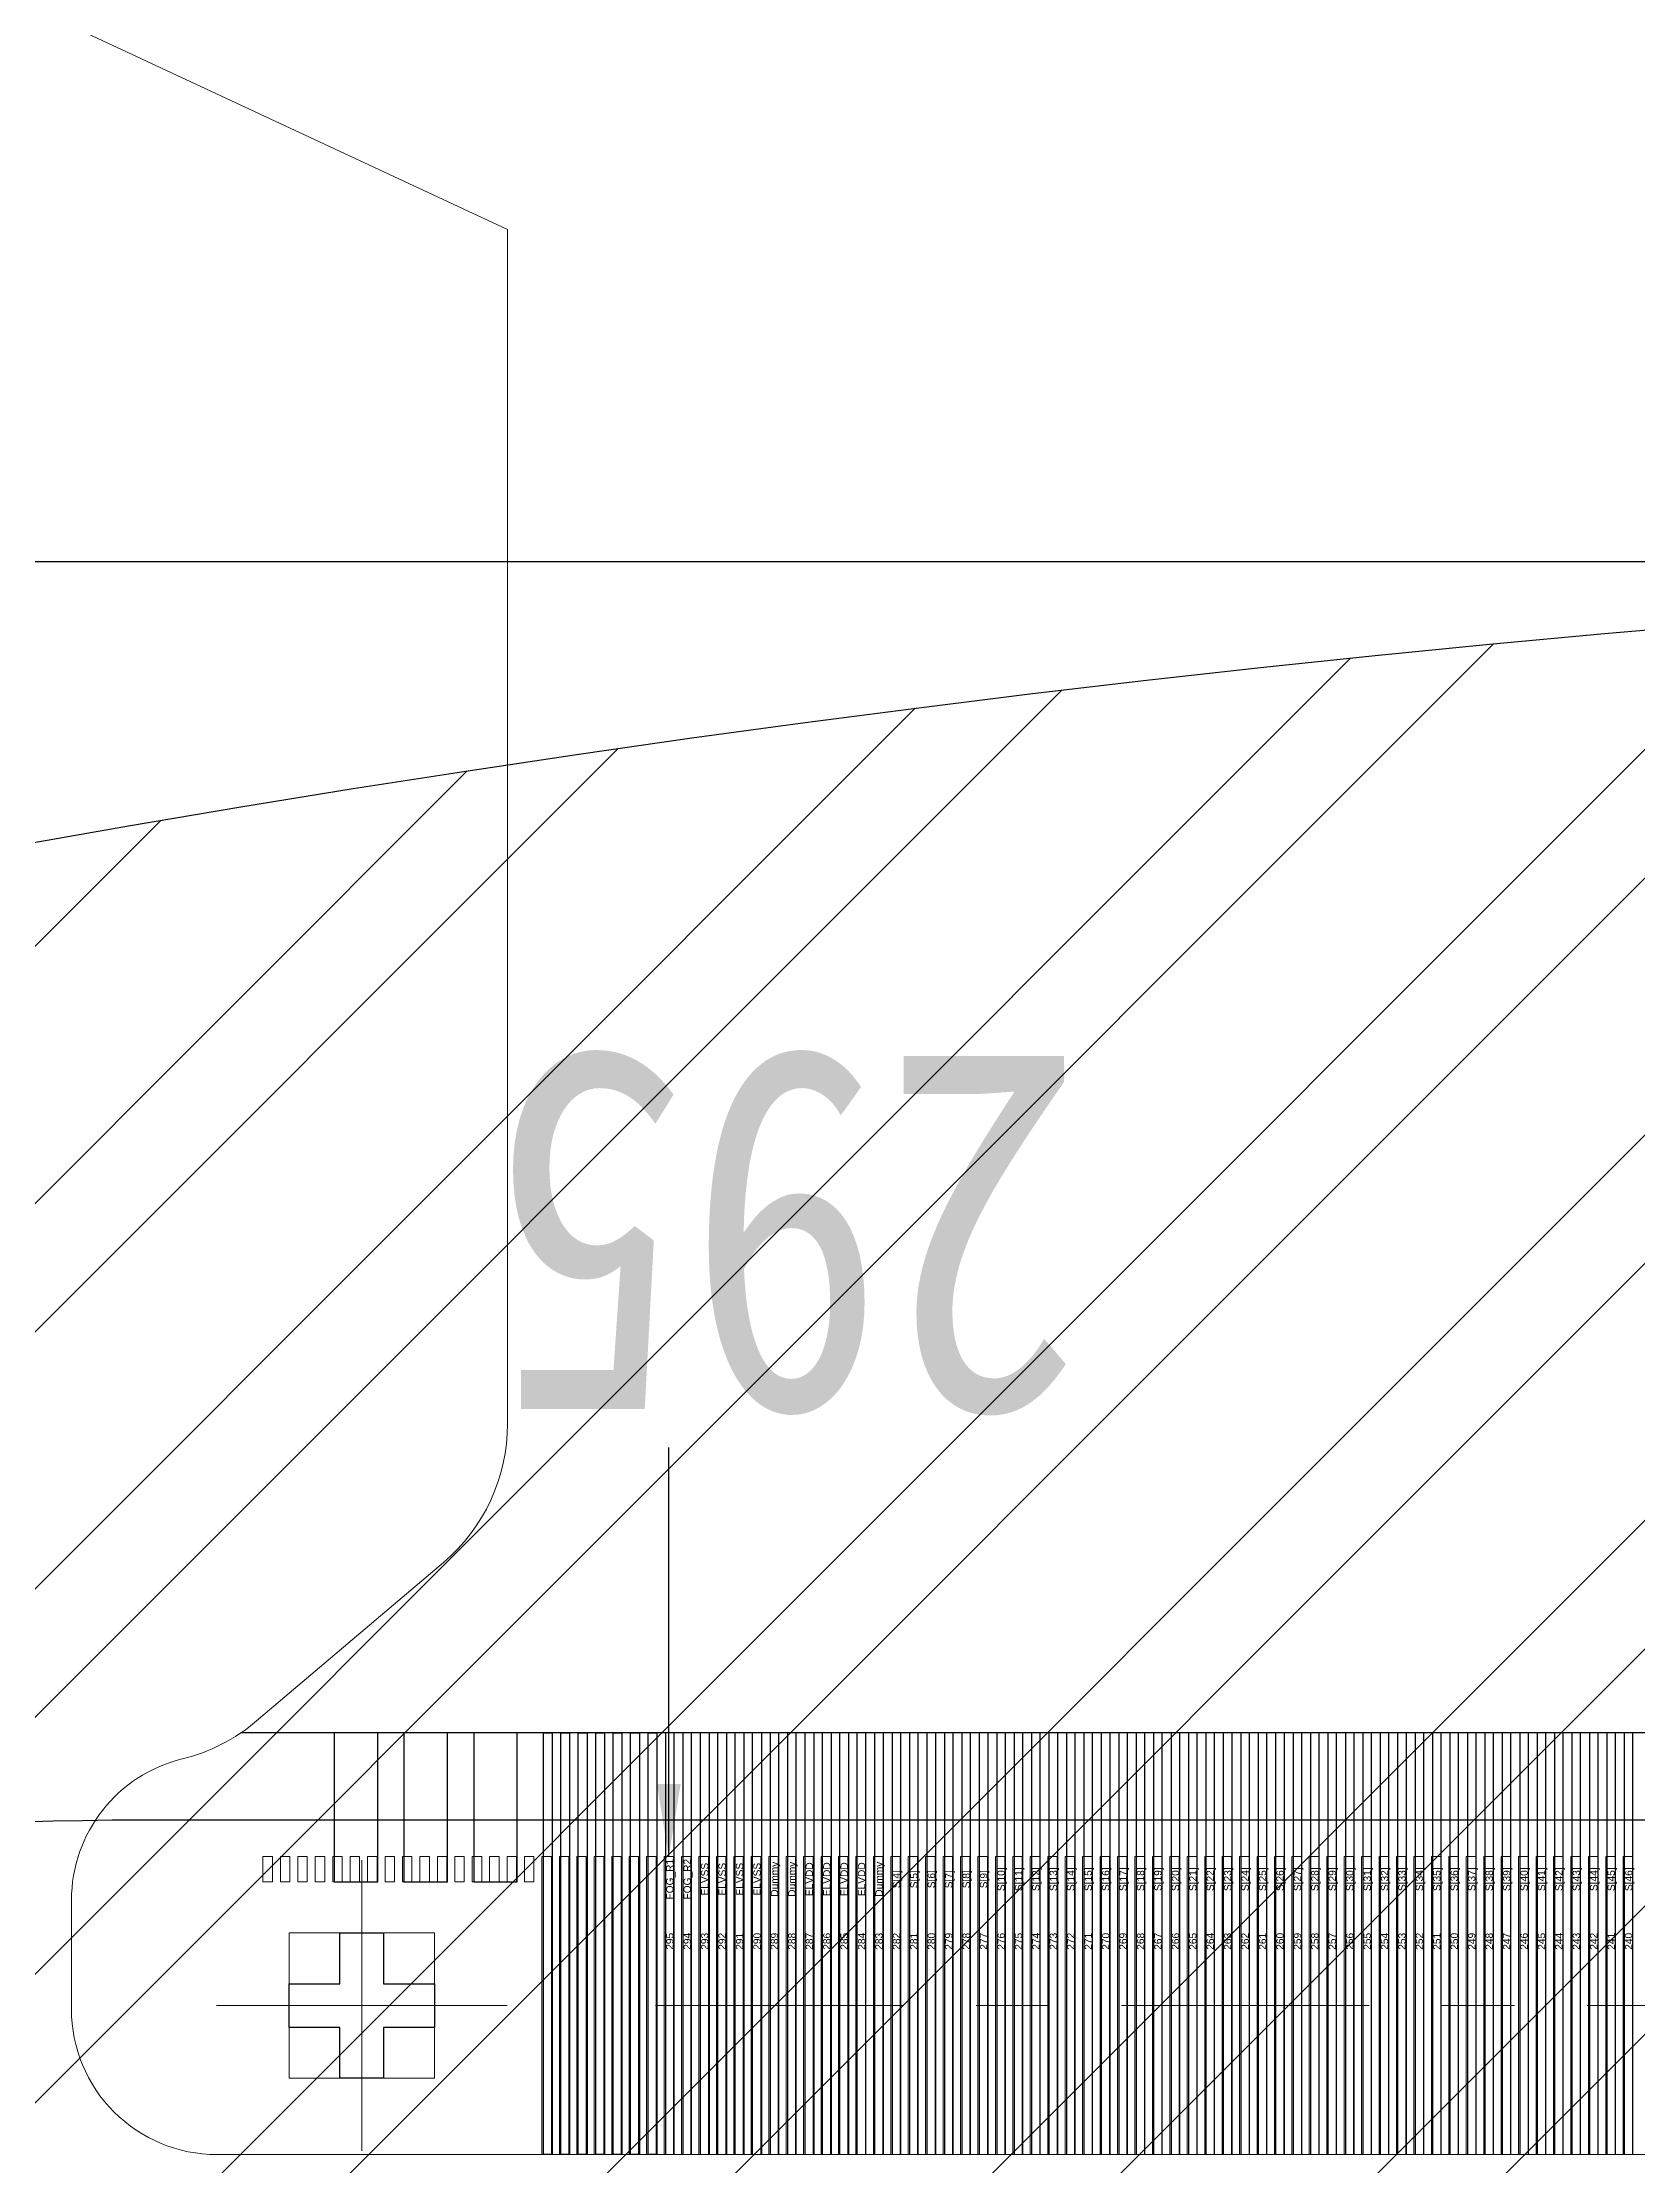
# Model space of a CAD drawing. Header units: inches. Extents: x 265 to 1423, y -753 to -394.
# Drawn here: x 1137.111 to 1139.306, y -606.996 to -604.076 of the extents above; entities that cross this region are included whole.
import ezdxf
from ezdxf.enums import TextEntityAlignment as Align

# ---------------------------------------------------------------- set-up
doc = ezdxf.new("R2010")
doc.units = ezdxf.units.IN
doc.header["$LTSCALE"] = 0.909449
doc.header["$MEASUREMENT"] = 0
doc.header["$PDMODE"] = 3
doc.header["$PDSIZE"] = 0.3125
doc.linetypes.add('CENTER', pattern=[0.6, 0.375, -0.075, 0.075, -0.075])
doc.layers.get('0').update_dxf_attribs({"linetype": 'CONTINUOUS'})
doc.layers.get('Defpoints').update_dxf_attribs({"linetype": 'CONTINUOUS'})
for name, color, linetype in [('01 Copper', 3, 'CONTINUOUS'), ('06 Cutline', 4, 'CONTINUOUS'), ('09 Center_line', 1, 'CONTINUOUS'), ('13 OL no.', 190, 'CONTINUOUS'), ('14 OL name', 220, 'CONTINUOUS'), ('COVER LENS', 6, 'CONTINUOUS'), ('DIM（标注）', 3, 'CONTINUOUS')]:
    doc.layers.add(name, color=color, linetype=linetype)
doc.layers.add('中心线', color=1, linetype='CENTER', lineweight=0)
doc.styles.add('CCN-1', font='SimSun.ttf', dxfattribs={"width": 0.85})
doc.styles.add('MBC_Arial_Font', font='arial.ttf')
doc.styles.get("Standard").update_dxf_attribs({"font": 'txt', "width": 0.8})
doc.styles.add('宋体', font='SimSun.ttf', dxfattribs={"width": 0.8})
doc.dimstyles.new('DIM-CCN', dxfattribs={"dimscale": 0.9, "dimtxt": 1.7, "dimasz": 1.8, "dimexe": 1.5, "dimexo": 0.5, "dimgap": 0.3, "dimtad": 1, "dimzin": 0, "dimdsep": 46, "dimtxsty": 'CCN-1', "dimblk": 'OPEN30', "dimcen": 0.05, "dimclrd": 256, "dimclre": 256, "dimclrt": 256, "dimadec": 0, "dimazin": 0, "dimtfac": 1, "dimtofl": 0, "dimtmove": 0, "dimatfit": 3, "dimldrblk": 'OPEN30', "dimfxl": 1, "dimtolj": 1, "dimtzin": 0, "dimlwd": -1, "dimlwe": -1, "dimarcsym": 0})
doc.dimstyles.new('ISO-25', dxfattribs={"dimtxt": 2.5, "dimasz": 2.5, "dimexe": 1.25, "dimexo": 0.625, "dimtad": 1, "dimtxsty": 'Standard', "dimcen": 2.5, "dimadec": 0, "dimazin": 0, "dimtfac": 1, "dimtmove": 0, "dimatfit": 3, "dimfxl": 1, "dimarcsym": 0})

# ---------------------------------------------------------------- blocks, each defined once
blk = doc.blocks.new('GVO3310')
at = {"color": 1}
blk.add_line((3755.7397, -505.9047), (3747.5082, -505.9047), dxfattribs=at)
at = {"layer": '01 Copper'}
for points in [[(3747.6967, -506.1097), (3747.6967, -505.9047), (3747.6367, -505.9047), (3747.6367, -506.1097)], [(3747.7927, -506.1097), (3747.7927, -505.9047), (3747.7327, -505.9047), (3747.7327, -506.1097)], [(3747.8886, -506.1097), (3747.8886, -505.9047), (3747.8287, -505.9047), (3747.8287, -506.1097)], [(3747.9246, -505.9047), (3747.9366, -505.9047), (3747.9366, -506.4847), (3747.9246, -506.4847)], [(3747.9486, -505.9047), (3747.9606, -505.9047), (3747.9606, -506.4847), (3747.9486, -506.4847)], [(3747.9726, -505.9047), (3747.9846, -505.9047), (3747.9846, -506.4847), (3747.9726, -506.4847)], [(3747.9966, -505.9047), (3748.0086, -505.9047), (3748.0086, -506.4847), (3747.9966, -506.4847)], [(3748.0206, -505.9047), (3748.0326, -505.9047), (3748.0326, -506.4847), (3748.0206, -506.4847)], [(3748.0446, -505.9047), (3748.0566, -505.9047), (3748.0566, -506.4847), (3748.0446, -506.4847)], [(3748.0686, -505.9047), (3748.0806, -505.9047), (3748.0806, -506.4847), (3748.0686, -506.4847)], [(3747.6446, -506.1797), (3747.7046, -506.1797), (3747.7046, -506.2497), (3747.7746, -506.2497), (3747.7746, -506.3097), (3747.7046, -506.3097), (3747.7046, -506.3797), (3747.6446, -506.3797), (3747.6446, -506.3097), (3747.5746, -506.3097), (3747.5746, -506.2497), (3747.6446, -506.2497)]]:
    blk.add_lwpolyline(points, close=True, dxfattribs=at)
for points in [[(3748.0925, -505.9047), (3748.0925, -506.4847)], [(3748.1045, -506.4847), (3748.1045, -505.9047)], [(3748.1165, -505.9047), (3748.1165, -506.4847)], [(3748.1285, -506.4847), (3748.1285, -505.9047)], [(3748.1405, -505.9047), (3748.1405, -506.4847)], [(3748.1525, -505.9047), (3748.1525, -506.4847)], [(3748.1645, -506.4847), (3748.1645, -505.9047)], [(3748.1765, -505.9047), (3748.1765, -506.4847)], [(3748.1885, -506.4847), (3748.1885, -505.9047)], [(3748.2005, -505.9047), (3748.2005, -506.4847)], [(3748.2125, -506.4847), (3748.2125, -505.9047)], [(3748.2245, -505.9047), (3748.2245, -506.4847)], [(3748.2365, -505.9047), (3748.2365, -506.4847)], [(3748.2485, -506.4847), (3748.2485, -505.9047)], [(3748.2605, -505.9047), (3748.2605, -506.4847)], [(3748.2725, -506.4847), (3748.2725, -505.9047)], [(3748.2845, -505.9047), (3748.2845, -506.4847)], [(3748.2965, -505.9047), (3748.2965, -506.4847)], [(3748.3085, -506.4847), (3748.3085, -505.9047)], [(3748.3205, -505.9047), (3748.3205, -506.4847)], [(3748.3324, -506.4847), (3748.3324, -505.9047)], [(3748.3444, -505.9047), (3748.3444, -506.4847)], [(3748.3564, -506.4847), (3748.3564, -505.9047)], [(3748.3684, -506.4847), (3748.3684, -505.9047)], [(3748.3804, -505.9047), (3748.3804, -506.4847)], [(3748.3924, -506.4847), (3748.3924, -505.9047)], [(3748.4044, -505.9047), (3748.4044, -506.4847)], [(3748.4164, -506.4847), (3748.4164, -505.9047)], [(3748.4284, -505.9047), (3748.4284, -506.4847)], [(3748.4404, -506.4847), (3748.4404, -505.9047)], [(3748.4524, -505.9047), (3748.4524, -506.4847)], [(3748.4644, -506.4847), (3748.4644, -505.9047)], [(3748.4764, -505.9047), (3748.4764, -506.4847)], [(3748.4884, -506.4847), (3748.4884, -505.9047)], [(3748.5004, -505.9047), (3748.5004, -506.4847)], [(3748.5124, -506.4847), (3748.5124, -505.9047)], [(3748.5244, -505.9047), (3748.5244, -506.4847)], [(3748.5364, -506.4847), (3748.5364, -505.9047)], [(3748.5484, -505.9047), (3748.5484, -506.4847)], [(3748.5604, -506.4847), (3748.5604, -505.9047)], [(3748.5724, -505.9047), (3748.5724, -506.4847)], [(3748.5844, -506.4847), (3748.5844, -505.9047)], [(3748.5963, -505.9047), (3748.5963, -506.4847)], [(3748.6083, -506.4847), (3748.6083, -505.9047)], [(3748.6203, -505.9047), (3748.6203, -506.4847)], [(3748.6323, -506.4847), (3748.6323, -505.9047)], [(3748.6443, -505.9047), (3748.6443, -506.4847)], [(3748.6563, -506.4847), (3748.6563, -505.9047)], [(3748.6683, -505.9047), (3748.6683, -506.4847)], [(3748.6803, -506.4847), (3748.6803, -505.9047)], [(3748.6923, -505.9047), (3748.6923, -506.4847)], [(3748.7043, -506.4847), (3748.7043, -505.9047)], [(3748.7163, -505.9047), (3748.7163, -506.4847)], [(3748.7283, -506.4847), (3748.7283, -505.9047)], [(3748.7403, -505.9047), (3748.7403, -506.4847)], [(3748.7523, -506.4847), (3748.7523, -505.9047)], [(3748.7643, -505.9047), (3748.7643, -506.4847)], [(3748.7763, -506.4847), (3748.7763, -505.9047)], [(3748.7883, -505.9047), (3748.7883, -506.4847)], [(3748.8003, -506.4847), (3748.8003, -505.9047)], [(3748.8123, -505.9047), (3748.8123, -506.4847)], [(3748.8243, -506.4847), (3748.8243, -505.9047)], [(3748.8362, -505.9047), (3748.8362, -506.4847)], [(3748.8482, -506.4847), (3748.8482, -505.9047)], [(3748.8602, -505.9047), (3748.8602, -506.4847)], [(3748.8722, -506.4847), (3748.8722, -505.9047)], [(3748.8842, -505.9047), (3748.8842, -506.4847)], [(3748.8962, -506.4847), (3748.8962, -505.9047)], [(3748.9082, -505.9047), (3748.9082, -506.4847)], [(3748.9202, -506.4847), (3748.9202, -505.9047)], [(3748.9322, -505.9047), (3748.9322, -506.4847)], [(3748.9442, -506.4847), (3748.9442, -505.9047)], [(3748.9562, -505.9047), (3748.9562, -506.4847)], [(3748.9682, -506.4847), (3748.9682, -505.9047)], [(3748.9802, -505.9047), (3748.9802, -506.4847)], [(3748.9922, -506.4847), (3748.9922, -505.9047)], [(3749.0042, -505.9047), (3749.0042, -506.4847)], [(3749.0162, -506.4847), (3749.0162, -505.9047)], [(3749.0282, -505.9047), (3749.0282, -506.4847)], [(3749.0402, -506.4847), (3749.0402, -505.9047)], [(3749.0522, -505.9047), (3749.0522, -506.4847)], [(3749.0642, -506.4847), (3749.0642, -505.9047)], [(3749.0762, -505.9047), (3749.0762, -506.4847)], [(3749.0882, -506.4847), (3749.0882, -505.9047)], [(3749.1001, -505.9047), (3749.1001, -506.4847)], [(3749.1121, -506.4847), (3749.1121, -505.9047)], [(3749.1241, -505.9047), (3749.1241, -506.4847)], [(3749.1361, -506.4847), (3749.1361, -505.9047)], [(3749.1481, -505.9047), (3749.1481, -506.4847)], [(3749.1601, -506.4847), (3749.1601, -505.9047)], [(3749.1721, -505.9047), (3749.1721, -506.4847)], [(3749.1841, -506.4847), (3749.1841, -505.9047)], [(3749.1961, -505.9047), (3749.1961, -506.4847)], [(3749.2081, -506.4847), (3749.2081, -505.9047)], [(3749.2201, -505.9047), (3749.2201, -506.4847)], [(3749.2321, -506.4847), (3749.2321, -505.9047)], [(3749.2441, -505.9047), (3749.2441, -506.4847)], [(3749.2561, -506.4847), (3749.2561, -505.9047)], [(3749.2681, -505.9047), (3749.2681, -506.4847)], [(3749.2801, -506.4847), (3749.2801, -505.9047)], [(3749.2921, -505.9047), (3749.2921, -506.4847)], [(3749.3041, -506.4847), (3749.3041, -505.9047)], [(3749.3161, -505.9047), (3749.3161, -506.4847)], [(3749.3281, -506.4847), (3749.3281, -505.9047)], [(3749.34, -505.9047), (3749.34, -506.4847)], [(3749.352, -506.4847), (3749.352, -505.9047)], [(3749.364, -505.9047), (3749.364, -506.4847)], [(3749.376, -506.4847), (3749.376, -505.9047)], [(3749.388, -505.9047), (3749.388, -506.4847)], [(3749.4, -506.4847), (3749.4, -505.9047)], [(3749.412, -505.9047), (3749.412, -506.4847)], [(3749.424, -506.4847), (3749.424, -505.9047)]]:
    blk.add_lwpolyline(points, dxfattribs=at)
at = {"layer": '06 Cutline', "lineweight": 0}
blk.add_lwpolyline([(3757.7364, -502.7353), (3755.3751, -503.8364), (3755.3751, -505.492, 0.226485), (3755.468, -505.6864), (3755.7212, -505.8911, 0.112553), (3755.821, -505.94, -0.347906), (3755.9751, -506.1347), (3755.9751, -506.2847, -0.414214), (3755.7751, -506.4847), (3747.4751, -506.4847, -0.414214), (3747.2751, -506.2847), (3747.2751, -506.1347, -0.345535), (3747.4276, -505.9404, 0.116429), (3747.5299, -505.8882), (3747.7869, -505.6702, 0.220246), (3747.8751, -505.4795), (3747.8751, -503.8364), (3745.5138, -502.7353, -0.291473)], format="xyb", dxfattribs=at)
at = {"layer": '09 Center_line', "linetype": 'Continuous', "lineweight": 0, "ltscale": 0.1}
for p, q in [((3747.6746, -506.4174), (3747.6746, -506.142)), ((3747.5529, -506.2797), (3747.7964, -506.2797))]:
    blk.add_line(p, q, dxfattribs=at)
at = {"layer": '13 OL no.', "style": 'MBC_Arial_Font'}
for s, p in [('295', (3748.0985, -506.1913)), ('294', (3748.1225, -506.1913)), ('293', (3748.1465, -506.1913)), ('292', (3748.1705, -506.1913)), ('291', (3748.1945, -506.1913)), ('290', (3748.2185, -506.1913)), ('289', (3748.2425, -506.1913)), ('288', (3748.2665, -506.1913)), ('287', (3748.2905, -506.1913)), ('286', (3748.3145, -506.1913)), ('285', (3748.3384, -506.1913)), ('284', (3748.3624, -506.1913)), ('283', (3748.3864, -506.1913)), ('282', (3748.4104, -506.1913)), ('281', (3748.4344, -506.1913)), ('280', (3748.4584, -506.1913)), ('279', (3748.4824, -506.1913)), ('278', (3748.5064, -506.1913)), ('277', (3748.5304, -506.1913)), ('276', (3748.5544, -506.1913)), ('275', (3748.5784, -506.1913)), ('274', (3748.6023, -506.1913)), ('273', (3748.6263, -506.1913)), ('272', (3748.6503, -506.1913)), ('271', (3748.6743, -506.1913)), ('270', (3748.6983, -506.1913)), ('269', (3748.7223, -506.1913)), ('268', (3748.7463, -506.1913)), ('267', (3748.7703, -506.1913)), ('266', (3748.7943, -506.1913)), ('265', (3748.8183, -506.1913)), ('264', (3748.8422, -506.1913)), ('263', (3748.8662, -506.1913)), ('262', (3748.8902, -506.1913)), ('261', (3748.9142, -506.1913)), ('260', (3748.9382, -506.1913)), ('259', (3748.9622, -506.1913)), ('258', (3748.9862, -506.1913)), ('257', (3749.0102, -506.1913)), ('256', (3749.0342, -506.1913)), ('255', (3749.0582, -506.1913)), ('254', (3749.0822, -506.1913)), ('253', (3749.1061, -506.1913)), ('252', (3749.1301, -506.1913)), ('251', (3749.1541, -506.1913)), ('250', (3749.1781, -506.1913)), ('249', (3749.2021, -506.1913)), ('248', (3749.2261, -506.1913)), ('247', (3749.2501, -506.1913)), ('246', (3749.2741, -506.1913)), ('245', (3749.2981, -506.1913)), ('244', (3749.3221, -506.1913)), ('243', (3749.346, -506.1913)), ('242', (3749.37, -506.1913)), ('241', (3749.394, -506.1913)), ('240', (3749.418, -506.1913))]:
    blk.add_text(s, height=0.01, rotation=90, dxfattribs=at).set_placement(p, align=Align.MIDDLE_CENTER)
at = {"layer": '14 OL name', "style": 'MBC_Arial_Font'}
for s, p in [('FOG_R1', (3748.0985, -506.1059)), ('FOG_R2', (3748.1225, -506.1059)), ('ELVSS', (3748.1465, -506.1059)), ('ELVSS', (3748.1705, -506.1059)), ('ELVSS', (3748.1945, -506.1059)), ('ELVSS', (3748.2185, -506.1059)), ('Dummy', (3748.2425, -506.1059)), ('Dummy', (3748.2665, -506.1059)), ('ELVDD', (3748.2905, -506.1059)), ('ELVDD', (3748.3145, -506.1059)), ('ELVDD', (3748.3384, -506.1059)), ('ELVDD', (3748.3624, -506.1059)), ('Dummy', (3748.3864, -506.1059)), ('S[4]', (3748.4104, -506.1059)), ('S[5]', (3748.4344, -506.1059)), ('S[6]', (3748.4584, -506.1059)), ('S[7]', (3748.4824, -506.1059)), ('S[8]', (3748.5064, -506.1059)), ('S[9]', (3748.5304, -506.1059)), ('S[10]', (3748.5544, -506.1059)), ('S[11]', (3748.5784, -506.1059)), ('S[12]', (3748.6023, -506.1059)), ('S[13]', (3748.6263, -506.1059)), ('S[14]', (3748.6503, -506.1059)), ('S[15]', (3748.6743, -506.1059)), ('S[16]', (3748.6983, -506.1059)), ('S[17]', (3748.7223, -506.1059)), ('S[18]', (3748.7463, -506.1059)), ('S[19]', (3748.7703, -506.1059)), ('S[20]', (3748.7943, -506.1059)), ('S[21]', (3748.8183, -506.1059)), ('S[22]', (3748.8422, -506.1059)), ('S[23]', (3748.8662, -506.1059)), ('S[24]', (3748.8902, -506.1059)), ('S[25]', (3748.9142, -506.1059)), ('S[26]', (3748.9382, -506.1059)), ('S[27]', (3748.9622, -506.1059)), ('S[28]', (3748.9862, -506.1059)), ('S[29]', (3749.0102, -506.1059)), ('S[30]', (3749.0342, -506.1059)), ('S[31]', (3749.0582, -506.1059)), ('S[32]', (3749.0822, -506.1059)), ('S[33]', (3749.1061, -506.1059)), ('S[34]', (3749.1301, -506.1059)), ('S[35]', (3749.1541, -506.1059)), ('S[36]', (3749.1781, -506.1059)), ('S[37]', (3749.2021, -506.1059)), ('S[38]', (3749.2261, -506.1059)), ('S[39]', (3749.2501, -506.1059)), ('S[40]', (3749.2741, -506.1059)), ('S[41]', (3749.2981, -506.1059)), ('S[42]', (3749.3221, -506.1059)), ('S[43]', (3749.346, -506.1059)), ('S[44]', (3749.37, -506.1059)), ('S[45]', (3749.394, -506.1059)), ('S[46]', (3749.418, -506.1059))]:
    blk.add_text(s, height=0.01, rotation=90, dxfattribs=at).set_placement(p, align=Align.MIDDLE_CENTER)
blk = doc.blocks.new('*D173')
at = {"layer": 'Defpoints', "color": 0, "transparency": 16777216}
for p in [(1100.2641, -545.5947), (1158.2684, -545.5947), (1137.2478, -606.5214)]:
    blk.add_point(p, dxfattribs=at)
at = {"layer": 'DIM（标注）', "transparency": 16777216}
for p, q in [((1157.8184, -545.5947), (1099.3641, -545.5947)), ((1100.2641, -604.2714), (1100.2641, -547.8447)), ((1136.7978, -606.5214), (1099.3641, -606.5214))]:
    blk.add_line(p, q, dxfattribs=at)
for points in [[(1099.8891, -547.8447), (1100.6391, -547.8447), (1100.2641, -545.5947)], [(1099.8891, -604.2714), (1100.6391, -604.2714), (1100.2641, -606.5214)]]:
    blk.add_solid(points, dxfattribs=at)
at = {"layer": 'DIM（标注）', "transparency": 16777216, "insert": (1098.7811, -576.0581), "char_height": 2.25, "attachment_point": 5, "rotation": 90, "style": '宋体'}
blk.add_mtext('\\A1;60.93%%P0.5', dxfattribs=at)
blk = doc.blocks.new('_Open30')
at = {"color": 0, "linetype": 'ByBlock', "lineweight": -2}
for p, q in [((-1, 0.2679), (0, 0)), ((0, 0), (-1, -0.2679)), ((0, 0), (-1, 0))]:
    blk.add_line(p, q, dxfattribs=at)
blk = doc.blocks.new('*D188')
at = {"layer": 'Defpoints', "color": 0, "transparency": 16777216}
for p in [(1141.5011, -604.7901), (1100.2641, -654.7901), (1141.5011, -654.7901)]:
    blk.add_point(p, dxfattribs=at)
at = {"layer": 'DIM（标注）', "transparency": 16777216}
for p, q in [((1141.0511, -604.7901), (1099.3641, -604.7901)), ((1100.2641, -607.0401), (1100.2641, -652.5401)), ((1141.0511, -654.7901), (1099.3641, -654.7901))]:
    blk.add_line(p, q, dxfattribs=at)
for points in [[(1099.8891, -607.0401), (1100.6391, -607.0401), (1100.2641, -604.7901)], [(1099.8891, -652.5401), (1100.6391, -652.5401), (1100.2641, -654.7901)]]:
    blk.add_solid(points, dxfattribs=at)
at = {"layer": 'DIM（标注）', "transparency": 16777216, "insert": (1098.7811, -629.7901), "char_height": 2.25, "attachment_point": 5, "rotation": 90, "style": '宋体'}
blk.add_mtext('\\A1;50.00±0.05', dxfattribs=at)

msp = doc.modelspace()

# ---------------------------------------------------------------- hatches: boundary and pattern name
at = {"true_color": 0x000000}
h = msp.add_hatch(dxfattribs=at)
h.set_pattern_fill('ANSI32', color=18)
h.set_pattern_definition([(45, (115.72092, 0), (-0.26516504, 0.26516504), []), (45, (115.8977, 0), (-0.26516504, 0.26516504), [])])
h.paths.add_polyline_path([(1116.5011, -629.7901, 1), (1166.5011, -629.7901, 1)])
h.paths.add_polyline_path([(1163.5811, -629.7901, -1), (1119.4211, -629.7901, -1)], flags=16)

# ---------------------------------------------------------------- linework, layer by layer
at = {"color": 3}
msp.add_lwpolyline([(1150.5678, -650.8894, 0.618371), (1152.921, -609.8661), (1148.2407, -607.1835, 0.130855), (1145.7543, -606.5214), (1141.5011, -606.5214), (1137.2478, -606.5214, 0.130855), (1134.7614, -607.1835), (1130.0811, -609.8661, 0.618371), (1132.4344, -650.8894), (1136.0956, -652.4627, 0.101815), (1138.0697, -652.8688), (1144.9325, -652.8688, 0.101815), (1146.9065, -652.4627)], format="xyb", close=True, dxfattribs=at)
at = {"color": 3, "lineweight": 0}
for points in [[(1137.4146, -606.6064), (1137.4276, -606.6064), (1137.4276, -606.5714), (1137.4146, -606.5714)], [(1137.4386, -606.6064), (1137.4516, -606.6064), (1137.4516, -606.5714), (1137.4386, -606.5714)], [(1137.4626, -606.6064), (1137.4756, -606.6064), (1137.4756, -606.5714), (1137.4626, -606.5714)], [(1137.4866, -606.6064), (1137.4996, -606.6064), (1137.4996, -606.5714), (1137.4866, -606.5714)], [(1137.5106, -606.6064), (1137.5236, -606.6064), (1137.5236, -606.5714), (1137.5106, -606.5714)], [(1137.5346, -606.6064), (1137.5476, -606.6064), (1137.5476, -606.5714), (1137.5346, -606.5714)], [(1137.5586, -606.6064), (1137.5716, -606.6064), (1137.5716, -606.5714), (1137.5586, -606.5714)], [(1137.5826, -606.6064), (1137.5956, -606.6064), (1137.5956, -606.5714), (1137.5826, -606.5714)], [(1137.6066, -606.6064), (1137.6196, -606.6064), (1137.6196, -606.5714), (1137.6066, -606.5714)], [(1137.6306, -606.6064), (1137.6436, -606.6064), (1137.6436, -606.5714), (1137.6306, -606.5714)], [(1137.6546, -606.6064), (1137.6676, -606.6064), (1137.6676, -606.5714), (1137.6546, -606.5714)], [(1137.6786, -606.6064), (1137.6916, -606.6064), (1137.6916, -606.5714), (1137.6786, -606.5714)], [(1137.7026, -606.6064), (1137.7156, -606.6064), (1137.7156, -606.5714), (1137.7026, -606.5714)], [(1137.7266, -606.6064), (1137.7396, -606.6064), (1137.7396, -606.5714), (1137.7266, -606.5714)], [(1137.7506, -606.6064), (1137.7636, -606.6064), (1137.7636, -606.5714), (1137.7506, -606.5714)], [(1137.7746, -606.6064), (1137.7876, -606.6064), (1137.7876, -606.5714), (1137.7746, -606.5714)], [(1137.7986, -606.9814), (1137.8116, -606.9814), (1137.8116, -606.5714), (1137.7986, -606.5714)], [(1137.8226, -606.9814), (1137.8356, -606.9814), (1137.8356, -606.5714), (1137.8226, -606.5714)], [(1137.8466, -606.9814), (1137.8596, -606.9814), (1137.8596, -606.5714), (1137.8466, -606.5714)], [(1137.8706, -606.9814), (1137.8836, -606.9814), (1137.8836, -606.5714), (1137.8706, -606.5714)], [(1137.8946, -606.9814), (1137.9076, -606.9814), (1137.9076, -606.5714), (1137.8946, -606.5714)], [(1137.9186, -606.9814), (1137.9316, -606.9814), (1137.9316, -606.5714), (1137.9186, -606.5714)], [(1137.9426, -606.9814), (1137.9556, -606.9814), (1137.9556, -606.5714), (1137.9426, -606.5714)]]:
    msp.add_lwpolyline(points, close=True, dxfattribs=at)
at = {"lineweight": 0}
for points in [[(1137.9796, -606.9814), (1137.9666, -606.9814), (1137.9666, -606.5714), (1137.9796, -606.5714)], [(1138.0036, -606.9814), (1137.9906, -606.9814), (1137.9906, -606.5714), (1138.0036, -606.5714)], [(1138.0276, -606.9814), (1138.0146, -606.9814), (1138.0146, -606.5714), (1138.0276, -606.5714)], [(1138.0516, -606.9814), (1138.0386, -606.9814), (1138.0386, -606.5714), (1138.0516, -606.5714)], [(1138.0756, -606.9814), (1138.0626, -606.9814), (1138.0626, -606.5714), (1138.0756, -606.5714)], [(1138.0996, -606.9814), (1138.0866, -606.9814), (1138.0866, -606.5714), (1138.0996, -606.5714)], [(1138.1236, -606.9814), (1138.1106, -606.9814), (1138.1106, -606.5714), (1138.1236, -606.5714)], [(1138.1476, -606.9814), (1138.1346, -606.9814), (1138.1346, -606.5714), (1138.1476, -606.5714)], [(1138.1716, -606.9814), (1138.1586, -606.9814), (1138.1586, -606.5714), (1138.1716, -606.5714)], [(1138.1956, -606.9814), (1138.1826, -606.9814), (1138.1826, -606.5714), (1138.1956, -606.5714)], [(1138.2196, -606.9814), (1138.2066, -606.9814), (1138.2066, -606.5714), (1138.2196, -606.5714)], [(1138.2436, -606.9814), (1138.2306, -606.9814), (1138.2306, -606.5714), (1138.2436, -606.5714)], [(1138.2676, -606.9814), (1138.2546, -606.9814), (1138.2546, -606.5714), (1138.2676, -606.5714)], [(1138.2916, -606.9814), (1138.2786, -606.9814), (1138.2786, -606.5714), (1138.2916, -606.5714)], [(1138.3156, -606.9814), (1138.3026, -606.9814), (1138.3026, -606.5714), (1138.3156, -606.5714)], [(1138.3396, -606.9814), (1138.3266, -606.9814), (1138.3266, -606.5714), (1138.3396, -606.5714)], [(1138.3636, -606.9814), (1138.3506, -606.9814), (1138.3506, -606.5714), (1138.3636, -606.5714)], [(1138.3876, -606.9814), (1138.3746, -606.9814), (1138.3746, -606.5714), (1138.3876, -606.5714)], [(1138.4116, -606.9814), (1138.3986, -606.9814), (1138.3986, -606.5714), (1138.4116, -606.5714)], [(1138.4356, -606.9814), (1138.4226, -606.9814), (1138.4226, -606.5714), (1138.4356, -606.5714)], [(1138.4596, -606.9814), (1138.4466, -606.9814), (1138.4466, -606.5714), (1138.4596, -606.5714)], [(1138.4836, -606.9814), (1138.4706, -606.9814), (1138.4706, -606.5714), (1138.4836, -606.5714)], [(1138.5076, -606.9814), (1138.4946, -606.9814), (1138.4946, -606.5714), (1138.5076, -606.5714)], [(1138.5316, -606.9814), (1138.5186, -606.9814), (1138.5186, -606.5714), (1138.5316, -606.5714)], [(1138.5556, -606.9814), (1138.5426, -606.9814), (1138.5426, -606.5714), (1138.5556, -606.5714)], [(1138.5796, -606.9814), (1138.5666, -606.9814), (1138.5666, -606.5714), (1138.5796, -606.5714)], [(1138.6036, -606.9814), (1138.5906, -606.9814), (1138.5906, -606.5714), (1138.6036, -606.5714)], [(1138.6276, -606.9814), (1138.6146, -606.9814), (1138.6146, -606.5714), (1138.6276, -606.5714)], [(1138.6516, -606.9814), (1138.6386, -606.9814), (1138.6386, -606.5714), (1138.6516, -606.5714)], [(1138.6756, -606.9814), (1138.6626, -606.9814), (1138.6626, -606.5714), (1138.6756, -606.5714)], [(1138.6996, -606.9814), (1138.6866, -606.9814), (1138.6866, -606.5714), (1138.6996, -606.5714)], [(1138.7236, -606.9814), (1138.7106, -606.9814), (1138.7106, -606.5714), (1138.7236, -606.5714)], [(1138.7476, -606.9814), (1138.7346, -606.9814), (1138.7346, -606.5714), (1138.7476, -606.5714)], [(1138.7716, -606.9814), (1138.7586, -606.9814), (1138.7586, -606.5714), (1138.7716, -606.5714)], [(1138.7956, -606.9814), (1138.7826, -606.9814), (1138.7826, -606.5714), (1138.7956, -606.5714)], [(1138.8196, -606.9814), (1138.8066, -606.9814), (1138.8066, -606.5714), (1138.8196, -606.5714)], [(1138.8436, -606.9814), (1138.8306, -606.9814), (1138.8306, -606.5714), (1138.8436, -606.5714)], [(1138.8676, -606.9814), (1138.8546, -606.9814), (1138.8546, -606.5714), (1138.8676, -606.5714)], [(1138.8916, -606.9814), (1138.8786, -606.9814), (1138.8786, -606.5714), (1138.8916, -606.5714)], [(1138.9156, -606.9814), (1138.9026, -606.9814), (1138.9026, -606.5714), (1138.9156, -606.5714)], [(1138.9396, -606.9814), (1138.9266, -606.9814), (1138.9266, -606.5714), (1138.9396, -606.5714)], [(1138.9636, -606.9814), (1138.9506, -606.9814), (1138.9506, -606.5714), (1138.9636, -606.5714)], [(1138.9876, -606.9814), (1138.9746, -606.9814), (1138.9746, -606.5714), (1138.9876, -606.5714)], [(1139.0116, -606.9814), (1138.9986, -606.9814), (1138.9986, -606.5714), (1139.0116, -606.5714)], [(1139.0356, -606.9814), (1139.0226, -606.9814), (1139.0226, -606.5714), (1139.0356, -606.5714)], [(1139.0596, -606.9814), (1139.0466, -606.9814), (1139.0466, -606.5714), (1139.0596, -606.5714)], [(1139.0836, -606.9814), (1139.0706, -606.9814), (1139.0706, -606.5714), (1139.0836, -606.5714)], [(1139.1076, -606.9814), (1139.0946, -606.9814), (1139.0946, -606.5714), (1139.1076, -606.5714)], [(1139.1316, -606.9814), (1139.1186, -606.9814), (1139.1186, -606.5714), (1139.1316, -606.5714)], [(1139.1556, -606.9814), (1139.1426, -606.9814), (1139.1426, -606.5714), (1139.1556, -606.5714)], [(1139.1796, -606.9814), (1139.1666, -606.9814), (1139.1666, -606.5714), (1139.1796, -606.5714)], [(1139.2036, -606.9814), (1139.1906, -606.9814), (1139.1906, -606.5714), (1139.2036, -606.5714)], [(1139.2276, -606.9814), (1139.2146, -606.9814), (1139.2146, -606.5714), (1139.2276, -606.5714)], [(1139.2516, -606.9814), (1139.2386, -606.9814), (1139.2386, -606.5714), (1139.2516, -606.5714)], [(1139.2756, -606.9814), (1139.2626, -606.9814), (1139.2626, -606.5714), (1139.2756, -606.5714)], [(1139.2996, -606.9814), (1139.2866, -606.9814), (1139.2866, -606.5714), (1139.2996, -606.5714)]]:
    msp.add_lwpolyline(points, close=True, dxfattribs=at)
at = {"linetype": 'Continuous', "lineweight": 0}
for points in [[(1137.4506, -606.7464), (1137.5206, -606.7464), (1137.5206, -606.6764), (1137.4506, -606.6764)], [(1137.6506, -606.7464), (1137.5806, -606.7464), (1137.5806, -606.6764), (1137.6506, -606.6764)], [(1137.4506, -606.8764), (1137.5206, -606.8764), (1137.5206, -606.8064), (1137.4506, -606.8064)], [(1137.6506, -606.8764), (1137.5806, -606.8764), (1137.5806, -606.8064), (1137.6506, -606.8064)]]:
    msp.add_lwpolyline(points, close=True, dxfattribs=at)
at = {"color": 1, "linetype": 'CENTER', "lineweight": 0}
msp.add_lwpolyline([(1137.9549, -606.7764), (1145.0378, -606.7764)], dxfattribs=at)
at = {"layer": 'COVER LENS', "color": 251, "true_color": 0x636466}
msp.add_circle((1141.5011, -629.7901), 25, dxfattribs=at)
at = {"layer": '中心线', "lineweight": 0, "ltscale": 10}
for points in [[(1137.5506, -606.9764), (1137.5506, -606.5764)], [(1137.5506, -606.9764), (1137.5506, -606.5764)], [(1137.7506, -606.7764), (1137.3506, -606.7764)]]:
    msp.add_lwpolyline(points, dxfattribs=at)

# ---------------------------------------------------------------- block references
at = {"color": 1}
msp.add_blockref('GVO3310', (-2610.124, -100.4967), dxfattribs=at)

# ---------------------------------------------------------------- texts
at = {"lineweight": 0, "insert": (1137.7261, -605.9701), "char_height": 0.5, "width": 1.085936, "attachment_point": 3, "rotation": 180}
msp.add_mtext('295', dxfattribs=at)

# ---------------------------------------------------------------- dimensions: what is measured, and where the dimension line sits
at = {"layer": 'DIM（标注）'}
dim = msp.add_linear_dim(base=(1100.2641, -545.5947), p1=(1137.2478, -606.5214), p2=(1158.2684, -545.5947), angle=90, text='<>%%P0.5', dimstyle='DIM-CCN', override={"dimtxt": 2.5, "dimasz": 2.5, "dimexe": 1, "dimtxsty": '宋体', "dimsah": 1}, dxfattribs=at)
dim.commit()
dim.dimension.update_dxf_attribs({"geometry": '*D173', "text_midpoint": (1098.7811, -576.0581)})
dim = msp.add_linear_dim(base=(1100.2641, -654.7901), p1=(1141.5011, -604.7901), p2=(1141.5011, -654.7901), angle=90, dimstyle='DIM-CCN', override={"dimtxt": 2.5, "dimasz": 2.5, "dimexe": 1, "dimtxsty": '宋体', "dimsah": 1, "dimtol": 1, "dimtp": 0.05, "dimtm": 0.05}, dxfattribs=at)
dim.commit()
dim.dimension.update_dxf_attribs({"geometry": '*D188', "text_midpoint": (1098.7811, -629.7901)})

# ---------------------------------------------------------------- leaders
at = {"lineweight": 0}
msp.add_leader([(1137.9731, -606.5714), (1137.9731, -606.0086)], dimstyle='ISO-25', override={"dimasz": 0.1, "dimgap": 0.1, "dimtad": 0}, dxfattribs=at)

doc.saveas('drawing.dxf')
